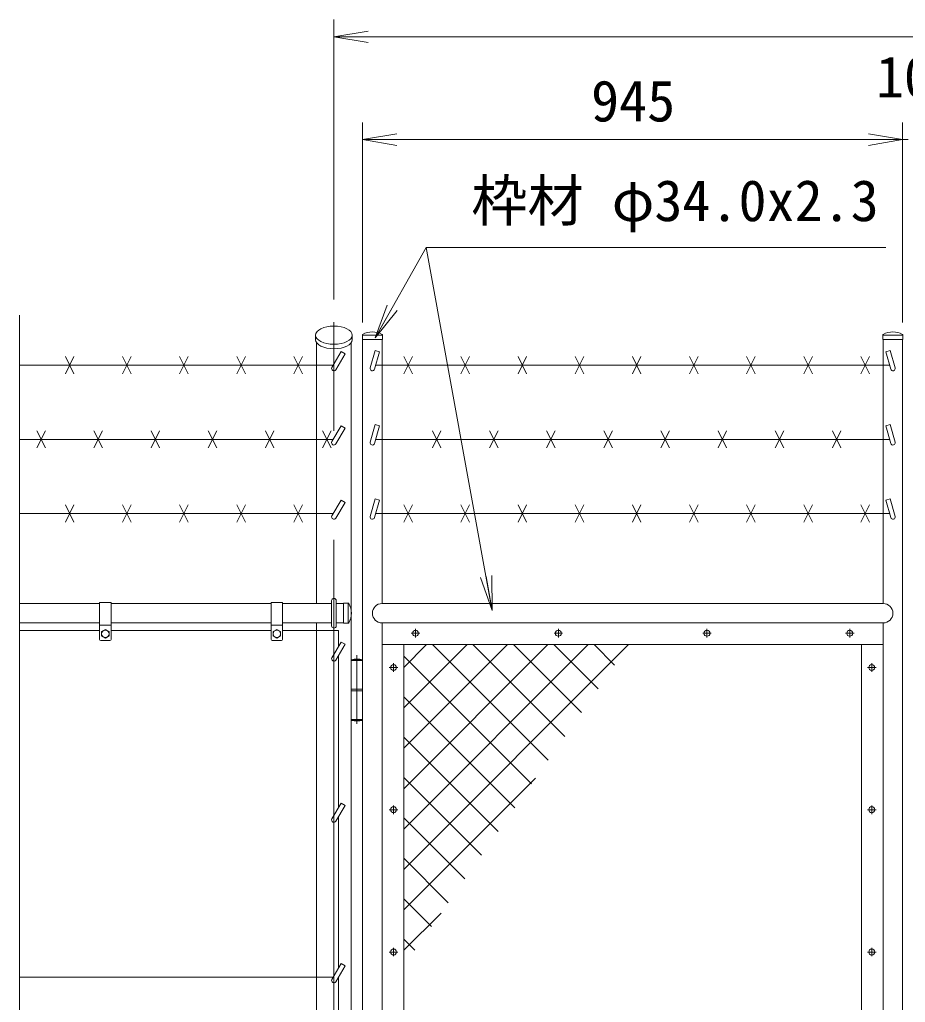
# Model space of a CAD drawing. Units: millimetres, scale not verified. Extents: x -6300 to 6300, y -4455 to 4455.
# Drawn here: x 18 to 1568, y 253 to 1973 of the extents above; entities that cross this region are included whole.
import ezdxf
from ezdxf.enums import TextEntityAlignment as Align

# ---------------------------------------------------------------- set-up
doc = ezdxf.new("R2010")
doc.units = ezdxf.units.MM
doc.header["$LTSCALE"] = 30
doc.linetypes.add('USER1', pattern=[50.8, 31.75, -6.35, 6.35, -6.35])
for name, color, linetype, lineweight in [('0-0_D-DCR-HCH', 7, 'Continuous', 9), ('0-1_D-STR1', 1, 'Continuous', 18), ('0-2_D-STR3', 3, 'Continuous', 13), ('0-3_D-BMK', 2, 'USER1', 13), ('0-6_D-STR-TXT', 7, 'Continuous', 9), ('0-7_D-STR-DIM', 7, 'Continuous', 9), ('0-8_0', 7, 'Continuous', 9)]:
    doc.layers.add(name, color=color, linetype=linetype, lineweight=lineweight)
doc.styles.add('ＭＳ ゴシック', font='')
doc.styles.get('ＭＳ ゴシック').set_extended_font_data('MS Gothic')

# ---------------------------------------------------------------- blocks, each defined once
blk = doc.blocks.new('ﾐ_f______Open')
at = {"layer": '0-8_0'}
blk.add_line((-30, 5), (0, 0), dxfattribs=at)
blk.add_lwpolyline([(-30, -5), (0, 0), (-30, 0)], dxfattribs=at)

msp = doc.modelspace()

# ---------------------------------------------------------------- linework, layer by layer
at = {"layer": '0-0_D-DCR-HCH'}
for p, q in [((690.57, 838.97), (730.55, 878.95)), ((690.57, 768.26), (801.26, 878.95)), ((690.57, 697.55), (871.97, 878.95)), ((690.57, 626.84), (942.69, 878.95)), ((690.57, 556.13), (1013.4, 878.95)), ((690.57, 485.42), (1084.11, 878.95)), ((943.1, 676.72), (740.87, 878.95)), ((972.22, 718.31), (811.58, 878.95)), ((1001.34, 759.9), (882.29, 878.95)), ((1030.47, 801.49), (953, 878.95)), ((1059.59, 843.08), (1023.71, 878.95)), ((913.98, 635.13), (690.57, 858.54)), ((884.86, 593.54), (690.57, 787.83)), ((855.74, 551.95), (690.57, 717.12)), ((826.62, 510.36), (690.57, 646.41)), ((690.57, 414.7), (920.95, 645.09)), ((797.5, 468.77), (690.57, 575.7)), ((768.37, 427.18), (690.57, 504.99)), ((739.25, 385.59), (690.57, 434.28)), ((690.57, 343.99), (755.8, 409.22)), ((710.13, 344.01), (690.57, 363.57))]:
    msp.add_line(p, q, dxfattribs=at)
at = {"layer": '0-1_D-STR1'}
for p, q in [((536.22, 1420.66), (536.22, 1412.7)), ((600.42, 1420.66), (600.42, 1412.7)), ((618.07, 1421.28), (618.07, 1412.95)), ((653.07, 1420.95), (618.07, 1420.95)), ((653.07, 1412.95), (618.07, 1412.95)), ((618.57, -1019.05), (618.57, 1412.95)), ((652.57, 1412.95), (652.57, 950.95)), ((653.07, 1421.28), (653.07, 1412.95)), ((1529.07, 1421.28), (1529.07, 1412.95)), ((1529.07, 1420.95), (1564.07, 1420.95)), ((1529.07, 1412.95), (1564.07, 1412.95)), ((1529.57, 950.95), (1529.57, 1412.95)), ((1563.57, 1412.95), (1563.57, -26.05)), ((1564.07, 1421.28), (1564.07, 1412.95)), ((538.07, 950.95), (538.07, 1407.39)), ((18.32, 950.95), (158.32, 950.95)), ((178.32, 950.95), (458.32, 950.95)), ((478.32, 950.95), (564.32, 950.95)), ((572.32, 950.95), (585.32, 950.95)), ((593.65, 951.45), (585.32, 951.45)), ((585.32, 951.45), (585.32, 916.45)), ((593.32, 951.45), (593.32, 916.45)), ((652.57, 950.95), (1529.57, 950.95)), ((18.32, 916.95), (158.32, 916.95)), ((178.32, 916.95), (458.32, 916.95)), ((478.32, 916.95), (564.32, 916.95)), ((538.07, -985.05), (538.07, 916.95)), ((572.32, 916.95), (585.32, 916.95)), ((593.65, 916.45), (585.32, 916.45)), ((652.57, -985.05), (652.57, 916.95)), ((652.57, 916.95), (1529.57, 916.95)), ((1529.57, 916.95), (1529.57, -26.05)), ((652.57, 878.95), (1529.57, 878.95)), ((690.57, 15.95), (690.57, 878.95)), ((1491.57, 878.95), (1491.57, 15.95))]:
    msp.add_line(p, q, dxfattribs=at)
msp.add_lwpolyline([(598.57, 1407.39), (598.57, -1399.05), (538.07, -1399.05)], dxfattribs=at)
for centre, radius, start, end in [((619.07, 1421.28), 1, 122.29827, 180), ((635.57, 1390.73), 35.72, 61.52136, 118.47864), ((652.07, 1421.28), 1, 0, 57.70173), ((1530.07, 1421.28), 1, 122.29827, 180), ((1546.57, 1390.73), 35.72, 61.52136, 118.47864), ((1563.07, 1421.28), 1, 0, 57.70173), ((593.65, 950.45), 1, 32.29827, 90), ((563.1, 933.95), 35.72, 331.52136, 28.47864), ((652.57, 933.95), 17, 90, 270), ((1529.57, 933.95), 17, 270, 90), ((593.65, 917.45), 1, 270, 327.70173)]:
    msp.add_arc(centre, radius, start, end, dxfattribs=at)
msp.add_ellipse((568.32, 1420.66), major_axis=(32.1, 0), ratio=0.494803, dxfattribs=at)
msp.add_ellipse((568.32, 1412.7), major_axis=(32.1, 0), ratio=0.494803, start_param=3.1415927, end_param=6.2831853, dxfattribs=at)
at = {"layer": '0-2_D-STR3'}
for p, q in [((640.44, 1393.97), (631.72, 1363.33)), ((648.14, 1391.78), (640.44, 1393.97)), ((1534, 1391.78), (1541.7, 1393.97)), ((1541.7, 1393.97), (1550.42, 1363.33)), ((113.32, 1353.24), (98.32, 1383.24)), ((113.32, 1383.24), (98.32, 1353.24)), ((213.32, 1353.24), (198.32, 1383.24)), ((213.32, 1383.24), (198.32, 1353.24)), ((213.32, 1353.24), (198.32, 1383.24)), ((213.32, 1383.24), (198.32, 1353.24)), ((313.32, 1353.24), (298.32, 1383.24)), ((313.32, 1383.24), (298.32, 1353.24)), ((413.32, 1353.24), (398.32, 1383.24)), ((413.32, 1383.24), (398.32, 1353.24)), ((513.32, 1353.24), (498.32, 1383.24)), ((513.32, 1383.24), (498.32, 1353.24)), ((580.78, 1391.83), (564.86, 1364.24)), ((587.71, 1387.83), (571.78, 1360.24)), ((587.71, 1387.83), (580.78, 1391.83)), ((648.14, 1391.78), (639.42, 1361.14)), ((690.57, 1353.24), (705.57, 1383.24)), ((690.57, 1383.24), (705.57, 1353.24)), ((790.57, 1353.24), (805.57, 1383.24)), ((790.57, 1383.24), (805.57, 1353.24)), ((890.57, 1353.24), (905.57, 1383.24)), ((890.57, 1383.24), (905.57, 1353.24)), ((990.57, 1353.24), (1005.57, 1383.24)), ((990.57, 1383.24), (1005.57, 1353.24)), ((1090.57, 1353.24), (1105.57, 1383.24)), ((1090.57, 1383.24), (1105.57, 1353.24)), ((1190.57, 1353.24), (1205.57, 1383.24)), ((1190.57, 1383.24), (1205.57, 1353.24)), ((1290.57, 1353.24), (1305.57, 1383.24)), ((1290.57, 1383.24), (1305.57, 1353.24)), ((1390.57, 1353.24), (1405.57, 1383.24)), ((1390.57, 1383.24), (1405.57, 1353.24)), ((1490.57, 1353.24), (1505.57, 1383.24)), ((1490.57, 1383.24), (1505.57, 1353.24)), ((1534, 1391.78), (1542.72, 1361.14)), ((18.32, 1368.24), (567.17, 1368.24)), ((1540.7, 1368.24), (641.44, 1368.24)), ((580.78, 1261.92), (564.86, 1234.33)), ((587.71, 1257.92), (571.78, 1230.33)), ((587.71, 1257.92), (580.78, 1261.92)), ((640.44, 1264.07), (631.72, 1233.43)), ((648.14, 1261.88), (639.42, 1231.24)), ((648.14, 1261.88), (640.44, 1264.07)), ((1534, 1261.88), (1541.7, 1264.07)), ((1534, 1261.88), (1542.72, 1231.24)), ((1541.7, 1264.07), (1550.42, 1233.43)), ((63.32, 1223.33), (48.32, 1253.33)), ((63.32, 1253.33), (48.32, 1223.33)), ((163.32, 1223.33), (148.32, 1253.33)), ((163.32, 1253.33), (148.32, 1223.33)), ((263.32, 1223.33), (248.32, 1253.33)), ((263.32, 1253.33), (248.32, 1223.33)), ((263.32, 1223.33), (248.32, 1253.33)), ((263.32, 1253.33), (248.32, 1223.33)), ((363.32, 1223.33), (348.32, 1253.33)), ((363.32, 1253.33), (348.32, 1223.33)), ((463.32, 1223.33), (448.32, 1253.33)), ((463.32, 1253.33), (448.32, 1223.33)), ((563.32, 1223.33), (548.32, 1253.33)), ((563.32, 1253.33), (548.32, 1223.33)), ((740.57, 1223.33), (755.57, 1253.33)), ((740.57, 1253.33), (755.57, 1223.33)), ((840.57, 1223.33), (855.57, 1253.33)), ((840.57, 1253.33), (855.57, 1223.33)), ((940.57, 1223.33), (955.57, 1253.33)), ((940.57, 1253.33), (955.57, 1223.33)), ((1040.57, 1223.33), (1055.57, 1253.33)), ((1040.57, 1253.33), (1055.57, 1223.33)), ((1140.57, 1223.33), (1155.57, 1253.33)), ((1140.57, 1253.33), (1155.57, 1223.33)), ((1240.57, 1223.33), (1255.57, 1253.33)), ((1240.57, 1253.33), (1255.57, 1223.33)), ((1340.57, 1223.33), (1355.57, 1253.33)), ((1340.57, 1253.33), (1355.57, 1223.33)), ((1440.57, 1223.33), (1455.57, 1253.33)), ((1440.57, 1253.33), (1455.57, 1223.33)), ((18.32, 1238.33), (567.17, 1238.33)), ((1540.7, 1238.33), (641.44, 1238.33)), ((113.32, 1093.43), (98.32, 1123.43)), ((113.32, 1123.43), (98.32, 1093.43)), ((213.32, 1093.43), (198.32, 1123.43)), ((213.32, 1123.43), (198.32, 1093.43)), ((213.32, 1093.43), (198.32, 1123.43)), ((213.32, 1123.43), (198.32, 1093.43)), ((313.32, 1093.43), (298.32, 1123.43)), ((313.32, 1123.43), (298.32, 1093.43)), ((413.32, 1093.43), (398.32, 1123.43)), ((413.32, 1123.43), (398.32, 1093.43)), ((513.32, 1093.43), (498.32, 1123.43)), ((513.32, 1123.43), (498.32, 1093.43)), ((580.78, 1132.02), (564.86, 1104.43)), ((587.71, 1128.02), (571.78, 1100.43)), ((587.71, 1128.02), (580.78, 1132.02)), ((640.44, 1134.16), (631.72, 1103.52)), ((648.14, 1131.97), (639.42, 1101.33)), ((648.14, 1131.97), (640.44, 1134.16)), ((690.57, 1093.43), (705.57, 1123.43)), ((690.57, 1123.43), (705.57, 1093.43)), ((790.57, 1093.43), (805.57, 1123.43)), ((790.57, 1123.43), (805.57, 1093.43)), ((890.57, 1093.43), (905.57, 1123.43)), ((890.57, 1123.43), (905.57, 1093.43)), ((990.57, 1093.43), (1005.57, 1123.43)), ((990.57, 1123.43), (1005.57, 1093.43)), ((1090.57, 1093.43), (1105.57, 1123.43)), ((1090.57, 1123.43), (1105.57, 1093.43)), ((1190.57, 1093.43), (1205.57, 1123.43)), ((1190.57, 1123.43), (1205.57, 1093.43)), ((1290.57, 1093.43), (1305.57, 1123.43)), ((1290.57, 1123.43), (1305.57, 1093.43)), ((1390.57, 1093.43), (1405.57, 1123.43)), ((1390.57, 1123.43), (1405.57, 1093.43)), ((1490.57, 1093.43), (1505.57, 1123.43)), ((1490.57, 1123.43), (1505.57, 1093.43)), ((1534, 1131.97), (1541.7, 1134.16)), ((1534, 1131.97), (1542.72, 1101.33)), ((1541.7, 1134.16), (1550.42, 1103.52)), ((18.32, 1108.43), (567.17, 1108.43)), ((1540.7, 1108.43), (641.44, 1108.43)), ((158.32, 952.95), (158.32, 887.95)), ((158.32, 952.95), (178.32, 952.95)), ((178.32, 952.95), (178.32, 887.95)), ((458.32, 952.95), (458.32, 887.95)), ((458.32, 952.95), (478.32, 952.95)), ((478.32, 952.95), (478.32, 887.95)), ((564.32, 911.95), (564.32, 955.95)), ((572.32, 911.95), (572.32, 955.95)), ((158.32, 912.95), (178.32, 912.95)), ((458.32, 912.95), (478.32, 912.95)), ((158.32, 903.95), (18.32, 903.95)), ((168.32, 905.45), (161.82, 901.69)), ((161.82, 901.69), (161.82, 894.21)), ((174.82, 901.69), (168.32, 905.45)), ((174.82, 901.69), (174.82, 894.21)), ((458.32, 903.95), (178.32, 903.95)), ((468.32, 905.45), (461.82, 901.69)), ((461.82, 901.69), (461.82, 894.21)), ((474.82, 901.69), (468.32, 905.45)), ((474.82, 901.69), (474.82, 894.21)), ((576.32, 903.95), (478.32, 903.95)), ((576.32, 875.81), (576.32, 903.95)), ((160.32, 885.95), (176.32, 885.95)), ((460.32, 885.95), (476.32, 885.95)), ((580.78, 883.54), (564.86, 855.95)), ((587.71, 879.54), (571.78, 851.95)), ((587.71, 879.54), (580.78, 883.54)), ((576.32, 593.81), (576.32, 859.81)), ((598.57, 850.95), (618.57, 850.95)), ((598.57, 850.95), (598.57, 747.95)), ((599.07, 852.45), (599.07, 850.95)), ((618.07, 852.45), (599.07, 852.45)), ((618.07, 852.45), (618.07, 850.95)), ((618.57, 850.95), (618.57, 747.95)), ((598.57, 800.95), (618.57, 800.95)), ((598.57, 797.95), (618.57, 797.95)), ((598.57, 747.95), (618.57, 747.95)), ((599.07, 747.95), (599.07, 746.45)), ((599.07, 746.45), (618.07, 746.45)), ((618.07, 747.95), (618.07, 746.45)), ((580.78, 601.54), (564.86, 573.95)), ((587.71, 597.54), (571.78, 569.95)), ((587.71, 597.54), (580.78, 601.54)), ((576.32, 312.81), (576.32, 577.81)), ((580.78, 320.54), (564.86, 292.95)), ((587.71, 316.54), (571.78, 288.95)), ((587.71, 316.54), (580.78, 320.54)), ((18.32, 296.95), (567.17, 296.95)), ((576.32, 37.81), (576.32, 296.81))]:
    msp.add_line(p, q, dxfattribs=at)
for points in [[(174.82, 894.21), (168.32, 890.45), (161.82, 894.21)], [(474.82, 894.21), (468.32, 890.45), (461.82, 894.21)]]:
    msp.add_lwpolyline(points, dxfattribs=at)
for centre, radius in [((168.32, 897.95), 6.49), ((468.32, 897.95), 6.49), ((711.07, 898.95), 5.25), ((961.07, 898.95), 5.25), ((1221.07, 898.95), 5.25), ((1471.07, 898.95), 5.25), ((672.57, 838.95), 5.25), ((1509.57, 838.95), 5.25), ((672.57, 589.95), 5.25), ((1509.57, 589.95), 5.25), ((672.57, 340.95), 5.25), ((1509.57, 340.95), 5.25)]:
    msp.add_circle(centre, radius, dxfattribs=at)
for centre, radius, start, end in [((568.32, 1362.24), 4, 150, 330), ((635.57, 1362.24), 4, 164.11158, 344.11158), ((1546.57, 1362.24), 4, 195.88842, 15.88842), ((568.32, 1232.33), 4, 150, 330), ((635.57, 1232.33), 4, 164.11158, 344.11158), ((1546.57, 1232.33), 4, 195.88842, 15.88842), ((568.32, 1102.43), 4, 150, 330), ((635.57, 1102.43), 4, 164.11158, 344.11158), ((1546.57, 1102.43), 4, 195.88842, 15.88842), ((568.32, 955.95), 4, 0, 180), ((568.32, 911.95), 4, 180, 0), ((160.32, 887.95), 2, 180, 270), ((176.32, 887.95), 2, 270, 0), ((460.32, 887.95), 2, 180, 270), ((476.32, 887.95), 2, 270, 0), ((568.32, 853.95), 4, 150, 330), ((608.57, 823.12), 30.83, 72.05475, 107.94525), ((608.57, 775.79), 30.83, 252.05475, 287.94525), ((568.32, 571.95), 4, 150, 330), ((568.32, 290.95), 4, 150, 330)]:
    msp.add_arc(centre, radius, start, end, dxfattribs=at)
at = {"layer": '0-3_D-BMK'}
for p, q in [((568.32, -1414.05), (568.32, 1452.95)), ((703.63, 898.95), (718.51, 898.95)), ((711.07, 906.39), (711.07, 891.51)), ((953.63, 898.95), (968.51, 898.95)), ((961.07, 906.39), (961.07, 891.51)), ((1213.63, 898.95), (1228.51, 898.95)), ((1221.07, 906.39), (1221.07, 891.51)), ((1463.63, 898.95), (1478.51, 898.95)), ((1471.07, 906.39), (1471.07, 891.51)), ((608.57, 860.66), (608.57, 740.22)), ((672.57, 846.39), (672.57, 831.51)), ((1509.57, 846.39), (1509.57, 831.51)), ((665.13, 838.95), (680.01, 838.95)), ((1502.13, 838.95), (1517.01, 838.95)), ((665.13, 589.95), (680.01, 589.95)), ((672.57, 597.39), (672.57, 582.51)), ((1502.13, 589.95), (1517.01, 589.95)), ((1509.57, 597.39), (1509.57, 582.51)), ((672.57, 348.39), (672.57, 333.51)), ((1509.57, 348.39), (1509.57, 333.51)), ((665.13, 340.95), (680.01, 340.95)), ((1502.13, 340.95), (1517.01, 340.95))]:
    msp.add_line(p, q, dxfattribs=at)
at = {"layer": '0-6_D-STR-TXT'}
msp.add_line((730.02, 1574.38), (844.88, 940.96), dxfattribs=at)
msp.add_lwpolyline([(1533.95, 1574.38), (730.02, 1574.38), (641.63, 1418.03)], dxfattribs=at)
at = {"layer": '0-7_D-STR-DIM'}
for p, q in [((568.32, 1482.95), (568.32, 1972.95)), ((628.32, 1942.95), (2508.32, 1942.95)), ((618.57, 1442.95), (618.57, 1792.95)), ((1563.57, 1442.95), (1563.57, 1792.95)), ((1563.57, 1442.95), (1563.57, 1792.95)), ((1503.57, 1762.95), (678.57, 1762.95)), ((1503.57, 1762.95), (1443.57, 1762.95)), ((1573.07, 1762.95), (1563.57, 1762.95)), ((18.32, 1455.95), (18.32, -8.4))]:
    msp.add_line(p, q, dxfattribs=at)

# ---------------------------------------------------------------- block references
at = {"layer": '0-6_D-STR-TXT', "xscale": 2, "yscale": 2}
for p, rotation in [((640.65, 1416.29), 240.51832), ((845.24, 939), 280.27821)]:
    msp.add_blockref('ﾐ_f______Open', p, dxfattribs=dict(at, rotation=rotation))
at = {"layer": '0-7_D-STR-DIM', "xscale": 2, "yscale": 2, "rotation": 180}
for p in [(568.32, 1942.95), (618.57, 1762.95)]:
    msp.add_blockref('ﾐ_f______Open', p, dxfattribs=at)
at = {"layer": '0-7_D-STR-DIM', "xscale": 2, "yscale": 2}
msp.add_blockref('ﾐ_f______Open', (1563.57, 1762.95), dxfattribs=at)
msp.add_blockref('ﾐ_f______Open', (1563.57, 1762.95), dxfattribs=at)

# ---------------------------------------------------------------- texts
at = {"layer": '0-6_D-STR-TXT', "style": 'ＭＳ ゴシック'}
msp.add_text('枠材 φ34.0x2.3', height=72.14, dxfattribs=at).set_placement((808.69, 1598.59), align=Align.BOTTOM_LEFT)
at = {"layer": '0-7_D-STR-DIM', "style": 'ＭＳ ゴシック'}
for s, p in [('10', (1516.72, 1815.07)), ('945', (1018.36, 1773.07))]:
    msp.add_text(s, height=72.14, dxfattribs=at).set_placement(p, align=Align.BOTTOM_LEFT)

doc.saveas('drawing.dxf')
